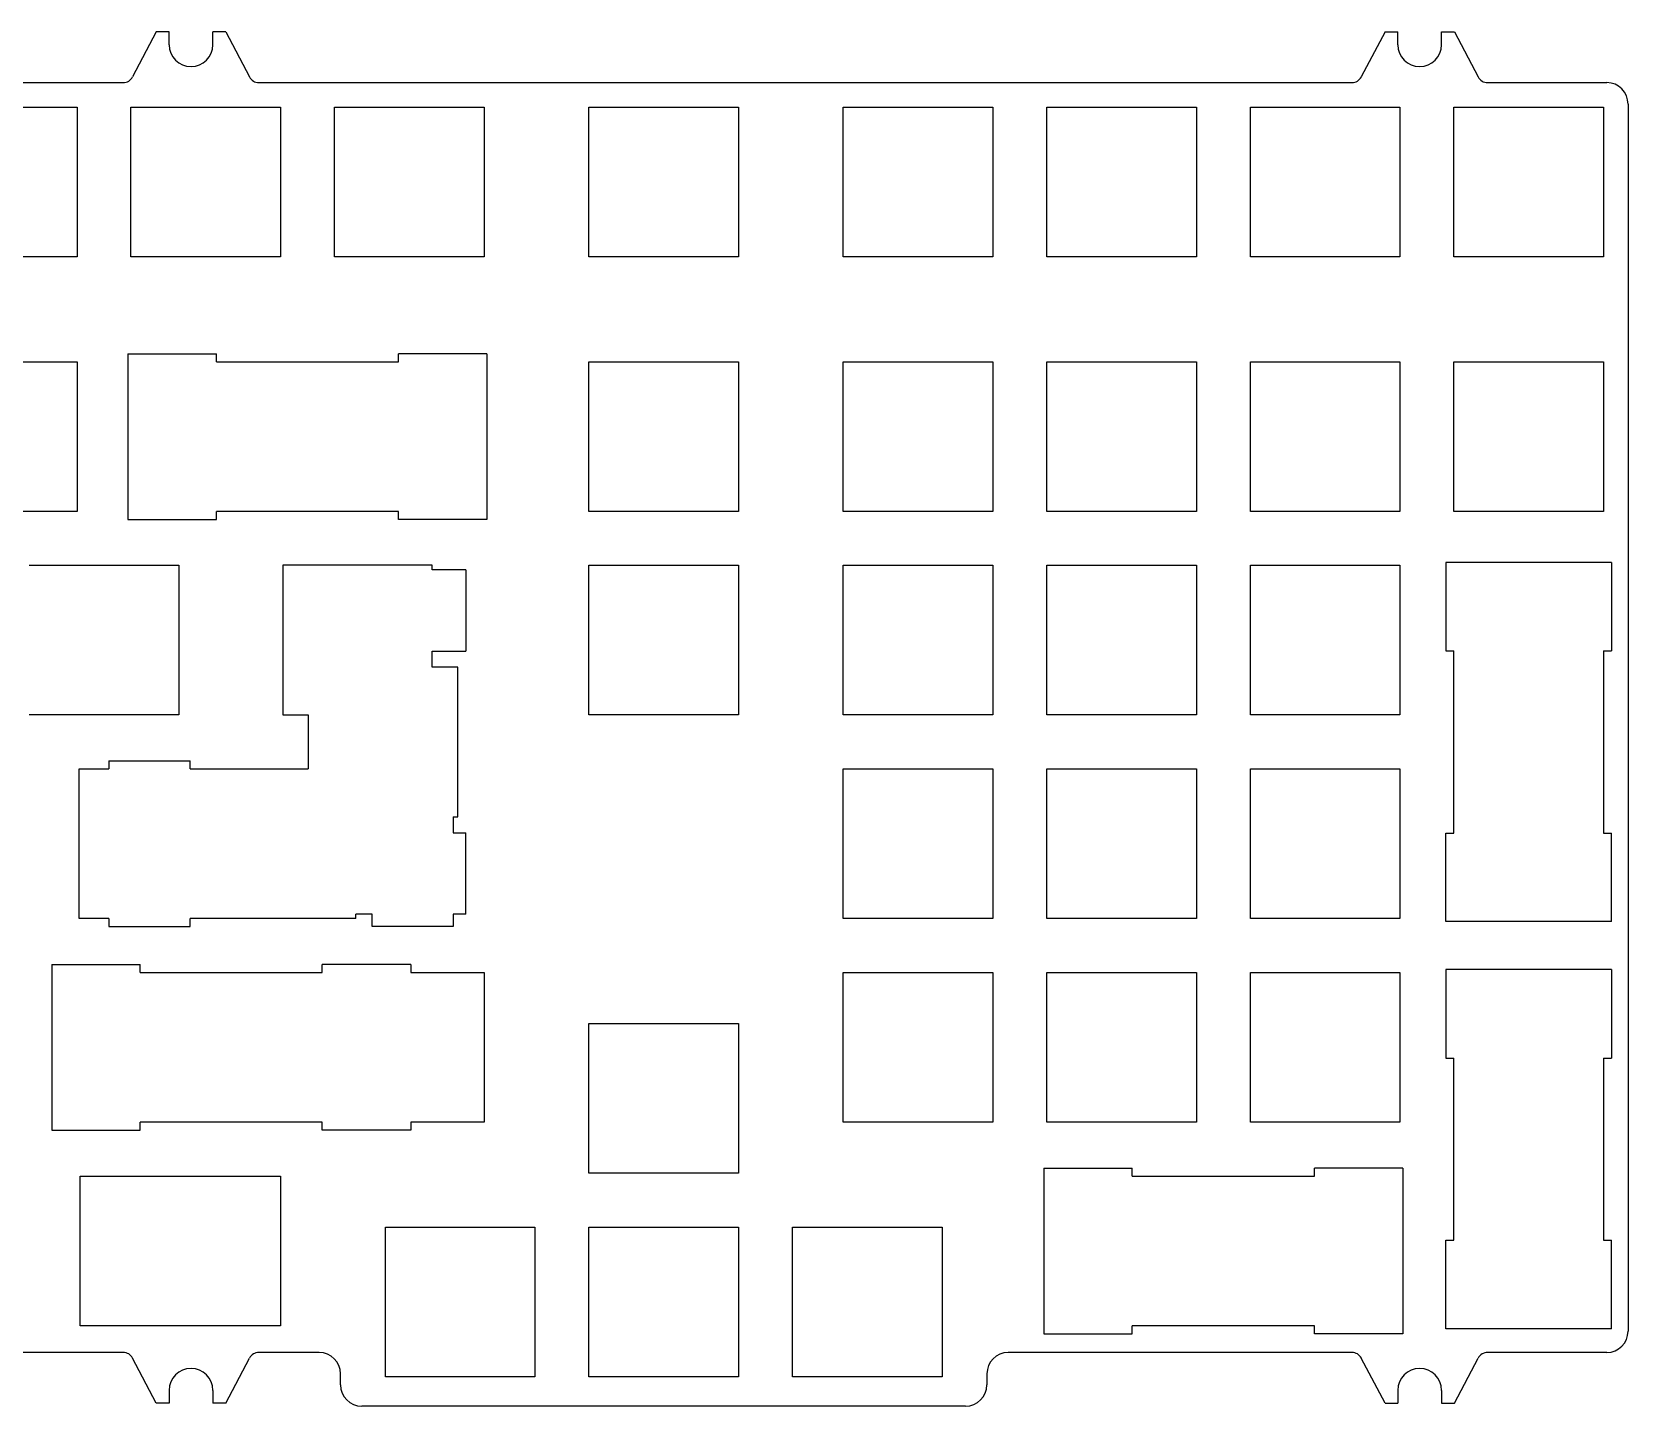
# Model space of a CAD drawing. Header units: millimetres. Extents: x 134 to 526, y 106 to 387.
# Drawn here: x 375.5 to 524.9, y 105.5 to 234.1 of the extents above; entities that cross this region are included whole.
import ezdxf

# ---------------------------------------------------------------- set-up
doc = ezdxf.new("R2010")
doc.units = ezdxf.units.MM

msp = doc.modelspace()

# ---------------------------------------------------------------- linework, layer by layer
for p, q in [((387.1, 234.09), (384.88, 229.87)), ((388.3, 234.09), (387.1, 234.09)), ((388.3, 232.89), (388.3, 234.09)), ((393.6, 234.09), (392.4, 234.09)), ((392.4, 232.89), (392.4, 234.09)), ((393.6, 234.09), (395.82, 229.87)), ((502.1, 234.09), (499.88, 229.87)), ((502.1, 234.09), (503.3, 234.09)), ((503.3, 232.89), (503.3, 234.09)), ((507.4, 234.09), (508.6, 234.09)), ((507.4, 232.89), (507.4, 234.09)), ((508.6, 234.09), (510.82, 229.87)), ((275.18, 229.34), (384, 229.34)), ((396.7, 229.34), (499, 229.34)), ((511.7, 229.34), (522.85, 229.34)), ((524.85, 227.34), (524.85, 112.53)), ((365.68, 227.04), (379.68, 227.04)), ((379.68, 227.04), (379.68, 213.04)), ((384.73, 227.04), (398.73, 227.04)), ((384.73, 213.04), (384.73, 227.04)), ((398.73, 227.04), (398.73, 213.04)), ((403.78, 227.04), (417.78, 227.04)), ((403.78, 213.04), (403.78, 227.04)), ((417.78, 227.04), (417.78, 213.04)), ((427.59, 227.04), (441.59, 227.04)), ((427.59, 213.04), (427.59, 227.04)), ((441.59, 227.04), (441.59, 213.04)), ((451.4, 227.04), (465.4, 227.04)), ((451.4, 213.04), (451.4, 227.04)), ((465.4, 227.04), (465.4, 213.04)), ((470.45, 227.04), (484.45, 227.04)), ((470.45, 213.04), (470.45, 227.04)), ((484.45, 227.04), (484.45, 213.04)), ((489.5, 227.04), (503.5, 227.04)), ((489.5, 213.04), (489.5, 227.04)), ((503.5, 227.04), (503.5, 213.04)), ((508.55, 227.04), (522.55, 227.04)), ((508.55, 213.04), (508.55, 227.04)), ((522.55, 227.04), (522.55, 213.04)), ((379.68, 213.04), (365.68, 213.04)), ((398.73, 213.04), (384.73, 213.04)), ((417.78, 213.04), (403.78, 213.04)), ((441.59, 213.04), (427.59, 213.04)), ((465.4, 213.04), (451.4, 213.04)), ((484.45, 213.04), (470.45, 213.04)), ((503.5, 213.04), (489.5, 213.04)), ((522.55, 213.04), (508.55, 213.04)), ((365.68, 203.23), (379.68, 203.23)), ((379.68, 203.23), (379.68, 189.23)), ((392.73, 203.23), (409.77, 203.23)), ((427.59, 203.23), (441.59, 203.23)), ((427.59, 189.23), (427.59, 203.23)), ((441.59, 203.23), (441.59, 189.23)), ((451.4, 203.23), (465.4, 203.23)), ((451.4, 189.23), (451.4, 203.23)), ((465.4, 203.23), (465.4, 189.23)), ((470.45, 203.23), (484.45, 203.23)), ((470.45, 189.23), (470.45, 203.23)), ((484.45, 203.23), (484.45, 189.23)), ((489.5, 203.23), (503.5, 203.23)), ((489.5, 189.23), (489.5, 203.23)), ((503.5, 203.23), (503.5, 189.23)), ((508.55, 203.23), (522.55, 203.23)), ((508.55, 189.23), (508.55, 203.23)), ((522.55, 203.23), (522.55, 189.23)), ((379.68, 189.23), (365.68, 189.23)), ((409.77, 189.23), (392.73, 189.23)), ((441.59, 189.23), (427.59, 189.23)), ((465.4, 189.23), (451.4, 189.23)), ((484.45, 189.23), (470.45, 189.23)), ((503.5, 189.23), (489.5, 189.23)), ((522.55, 189.23), (508.55, 189.23)), ((375.2, 184.18), (389.2, 184.18)), ((389.2, 184.18), (389.2, 170.18)), ((412.93, 184.18), (398.93, 184.18)), ((398.93, 184.18), (398.93, 170.18)), ((412.93, 183.76), (412.93, 184.18)), ((427.59, 184.18), (441.59, 184.18)), ((427.59, 170.18), (427.59, 184.18)), ((441.59, 184.18), (441.59, 170.18)), ((451.4, 184.18), (465.4, 184.18)), ((451.4, 170.18), (451.4, 184.18)), ((465.4, 184.18), (465.4, 170.18)), ((470.45, 184.18), (484.45, 184.18)), ((470.45, 170.18), (470.45, 184.18)), ((484.45, 184.18), (484.45, 170.18)), ((489.5, 184.18), (503.5, 184.18)), ((489.5, 170.18), (489.5, 184.18)), ((503.5, 184.18), (503.5, 170.18)), ((412.93, 174.65), (412.93, 176.16)), ((508.55, 159.13), (508.55, 176.18)), ((522.55, 176.18), (522.55, 159.13)), ((415.31, 174.65), (412.93, 174.65)), ((415.31, 160.65), (415.31, 174.65)), ((389.2, 170.18), (375.2, 170.18)), ((398.93, 170.18), (401.31, 170.18)), ((401.31, 170.18), (401.31, 165.13)), ((441.59, 170.18), (427.59, 170.18)), ((465.4, 170.18), (451.4, 170.18)), ((484.45, 170.18), (470.45, 170.18)), ((503.5, 170.18), (489.5, 170.18)), ((379.88, 165.13), (382.67, 165.13)), ((379.88, 151.13), (379.88, 165.13)), ((390.27, 165.13), (401.31, 165.13)), ((451.4, 165.13), (465.4, 165.13)), ((451.4, 151.13), (451.4, 165.13)), ((465.4, 165.13), (465.4, 151.13)), ((470.45, 165.13), (484.45, 165.13)), ((470.45, 151.13), (470.45, 165.13)), ((484.45, 165.13), (484.45, 151.13)), ((489.5, 165.13), (503.5, 165.13)), ((489.5, 151.13), (489.5, 165.13)), ((503.5, 165.13), (503.5, 151.13)), ((414.9, 160.65), (415.31, 160.65)), ((382.67, 151.13), (379.88, 151.13)), ((405.79, 151.13), (390.27, 151.13)), ((405.79, 151.13), (405.79, 151.54)), ((465.4, 151.13), (451.4, 151.13)), ((484.45, 151.13), (470.45, 151.13)), ((503.5, 151.13), (489.5, 151.13)), ((385.58, 146.08), (402.63, 146.08)), ((410.91, 146.08), (417.78, 146.08)), ((417.78, 146.08), (417.78, 132.08)), ((451.4, 146.08), (465.4, 146.08)), ((451.4, 132.08), (451.4, 146.08)), ((465.4, 146.08), (465.4, 132.08)), ((470.45, 146.08), (484.45, 146.08)), ((470.45, 132.08), (470.45, 146.08)), ((484.45, 146.08), (484.45, 132.08)), ((489.5, 146.08), (503.5, 146.08)), ((489.5, 132.08), (489.5, 146.08)), ((503.5, 146.08), (503.5, 132.08)), ((427.59, 141.31), (441.59, 141.31)), ((427.59, 127.31), (427.59, 141.31)), ((441.59, 141.31), (441.59, 127.31)), ((508.55, 121.03), (508.55, 138.08)), ((522.55, 138.08), (522.55, 121.03)), ((402.63, 132.08), (385.58, 132.08)), ((417.78, 132.08), (410.91, 132.08)), ((465.4, 132.08), (451.4, 132.08)), ((484.45, 132.08), (470.45, 132.08)), ((503.5, 132.08), (489.5, 132.08)), ((379.96, 113.03), (379.96, 127.03)), ((379.96, 127.03), (398.73, 127.03)), ((379.96, 113.03), (379.96, 127.03)), ((398.73, 127.03), (398.73, 113.03)), ((441.59, 127.31), (427.59, 127.31)), ((478.45, 127.03), (495.5, 127.03)), ((408.54, 122.26), (422.54, 122.26)), ((408.54, 108.26), (408.54, 122.26)), ((422.54, 122.26), (422.54, 108.26)), ((427.59, 122.26), (441.59, 122.26)), ((427.59, 108.26), (427.59, 122.26)), ((441.59, 122.26), (441.59, 108.26)), ((446.64, 122.26), (460.64, 122.26)), ((446.64, 108.26), (446.64, 122.26)), ((460.64, 122.26), (460.64, 108.26)), ((398.73, 113.03), (379.96, 113.03)), ((495.5, 113.03), (478.45, 113.03)), ((384, 110.53), (275.18, 110.53)), ((387.1, 105.78), (384.88, 109.99)), ((393.6, 105.78), (395.82, 109.99)), ((402.34, 110.53), (396.7, 110.53)), ((499, 110.53), (466.84, 110.53)), ((502.1, 105.78), (499.88, 109.99)), ((508.6, 105.78), (510.82, 109.99)), ((522.85, 110.53), (511.7, 110.53)), ((404.34, 107.51), (404.34, 108.53)), ((422.54, 108.26), (408.54, 108.26)), ((441.59, 108.26), (427.59, 108.26)), ((460.64, 108.26), (446.64, 108.26)), ((464.84, 108.53), (464.84, 107.51)), ((388.3, 106.98), (388.3, 105.78)), ((392.4, 106.98), (392.4, 105.78)), ((503.3, 106.98), (503.3, 105.78)), ((507.4, 106.98), (507.4, 105.78)), ((388.3, 105.78), (387.1, 105.78)), ((393.6, 105.78), (392.4, 105.78)), ((462.84, 105.51), (406.34, 105.51)), ((502.1, 105.78), (503.3, 105.78)), ((507.4, 105.78), (508.6, 105.78))]:
    msp.add_line(p, q)
at = {"color": 0}
for p, q in [((384.45, 203.98), (384.45, 188.48)), ((384.45, 203.98), (392.73, 203.98)), ((392.73, 203.23), (392.73, 203.98)), ((409.77, 203.23), (409.77, 203.98)), ((418.05, 203.98), (409.77, 203.98)), ((418.05, 203.98), (418.05, 188.48)), ((384.45, 188.48), (392.73, 188.48)), ((392.73, 188.48), (392.73, 189.23)), ((409.77, 188.48), (409.77, 189.23)), ((418.05, 188.48), (409.77, 188.48)), ((523.3, 184.45), (507.8, 184.45)), ((507.8, 184.45), (507.8, 176.18)), ((523.3, 184.45), (523.3, 176.18)), ((507.8, 176.18), (508.55, 176.18)), ((522.55, 176.18), (523.3, 176.18)), ((507.8, 150.85), (507.8, 159.13)), ((507.8, 159.13), (508.55, 159.13)), ((522.55, 159.13), (523.3, 159.13)), ((523.3, 150.85), (523.3, 159.13)), ((523.3, 150.85), (507.8, 150.85)), ((377.31, 146.83), (377.31, 131.33)), ((377.31, 146.83), (385.58, 146.83)), ((385.58, 146.08), (385.58, 146.83)), ((402.63, 146.08), (402.63, 146.83)), ((410.91, 146.83), (402.63, 146.83)), ((410.91, 146.83), (410.91, 146.08)), ((523.3, 146.35), (507.8, 146.35)), ((507.8, 146.35), (507.8, 138.08)), ((523.3, 146.35), (523.3, 138.08)), ((507.8, 138.08), (508.55, 138.08)), ((522.55, 138.08), (523.3, 138.08)), ((385.58, 131.33), (385.58, 132.08)), ((402.63, 131.33), (402.63, 132.08)), ((410.91, 132.08), (410.91, 131.33)), ((377.31, 131.33), (385.58, 131.33)), ((410.91, 131.33), (402.63, 131.33)), ((470.17, 127.78), (470.17, 112.28)), ((470.17, 127.78), (478.45, 127.78)), ((478.45, 127.03), (478.45, 127.78)), ((495.5, 127.03), (495.5, 127.78)), ((503.78, 127.78), (495.5, 127.78)), ((503.78, 127.78), (503.78, 112.28)), ((507.8, 112.75), (507.8, 121.03)), ((507.8, 121.03), (508.55, 121.03)), ((522.55, 121.03), (523.3, 121.03)), ((523.3, 112.75), (523.3, 121.03)), ((470.17, 112.28), (478.45, 112.28)), ((478.45, 112.28), (478.45, 113.03)), ((495.5, 112.28), (495.5, 113.03)), ((503.78, 112.28), (495.5, 112.28)), ((523.3, 112.75), (507.8, 112.75))]:
    msp.add_line(p, q, dxfattribs=at)
at = {"linetype": 'Continuous'}
for p, q in [((416.06, 183.76), (412.93, 183.76)), ((416.06, 183.76), (416.06, 176.16)), ((412.93, 176.16), (416.06, 176.16)), ((382.67, 165.88), (390.27, 165.88)), ((382.67, 165.88), (382.67, 165.13)), ((390.27, 165.13), (390.27, 165.88)), ((414.9, 160.65), (414.9, 159.14)), ((414.9, 159.14), (416.06, 159.14)), ((416.06, 151.54), (416.06, 159.14)), ((382.67, 151.13), (382.67, 150.38)), ((390.27, 150.38), (390.27, 151.13)), ((407.3, 151.54), (405.79, 151.54)), ((407.3, 150.38), (407.3, 151.54)), ((414.9, 151.54), (414.9, 150.38)), ((416.06, 151.54), (414.9, 151.54)), ((382.67, 150.38), (390.27, 150.38)), ((414.9, 150.38), (407.3, 150.38))]:
    msp.add_line(p, q, dxfattribs=at)
for centre, radius, start, end in [((390.35, 232.89), 2.05, 180, 0), ((505.35, 232.89), 2.05, 180, 0), ((384, 230.34), 1, 270, 332.2212), ((396.7, 230.34), 1, 207.7788, 270), ((499, 230.34), 1, 270, 332.2212), ((511.7, 230.34), 1, 207.7788, 270), ((522.85, 227.34), 2, 0, 90), ((522.85, 112.53), 2, 270, 0), ((384, 109.53), 1, 27.7788, 90), ((396.7, 109.53), 1, 90, 152.2212), ((402.34, 108.53), 2, 0, 90), ((466.84, 108.53), 2, 90, 180), ((499, 109.53), 1, 27.7788, 90), ((511.7, 109.53), 1, 90, 152.2212), ((390.35, 106.98), 2.05, 0, 180), ((505.35, 106.98), 2.05, 0, 180), ((406.34, 107.51), 2, 180, 270), ((462.84, 107.51), 2, 270, 0)]:
    msp.add_arc(centre, radius, start, end)

doc.saveas('drawing.dxf')
